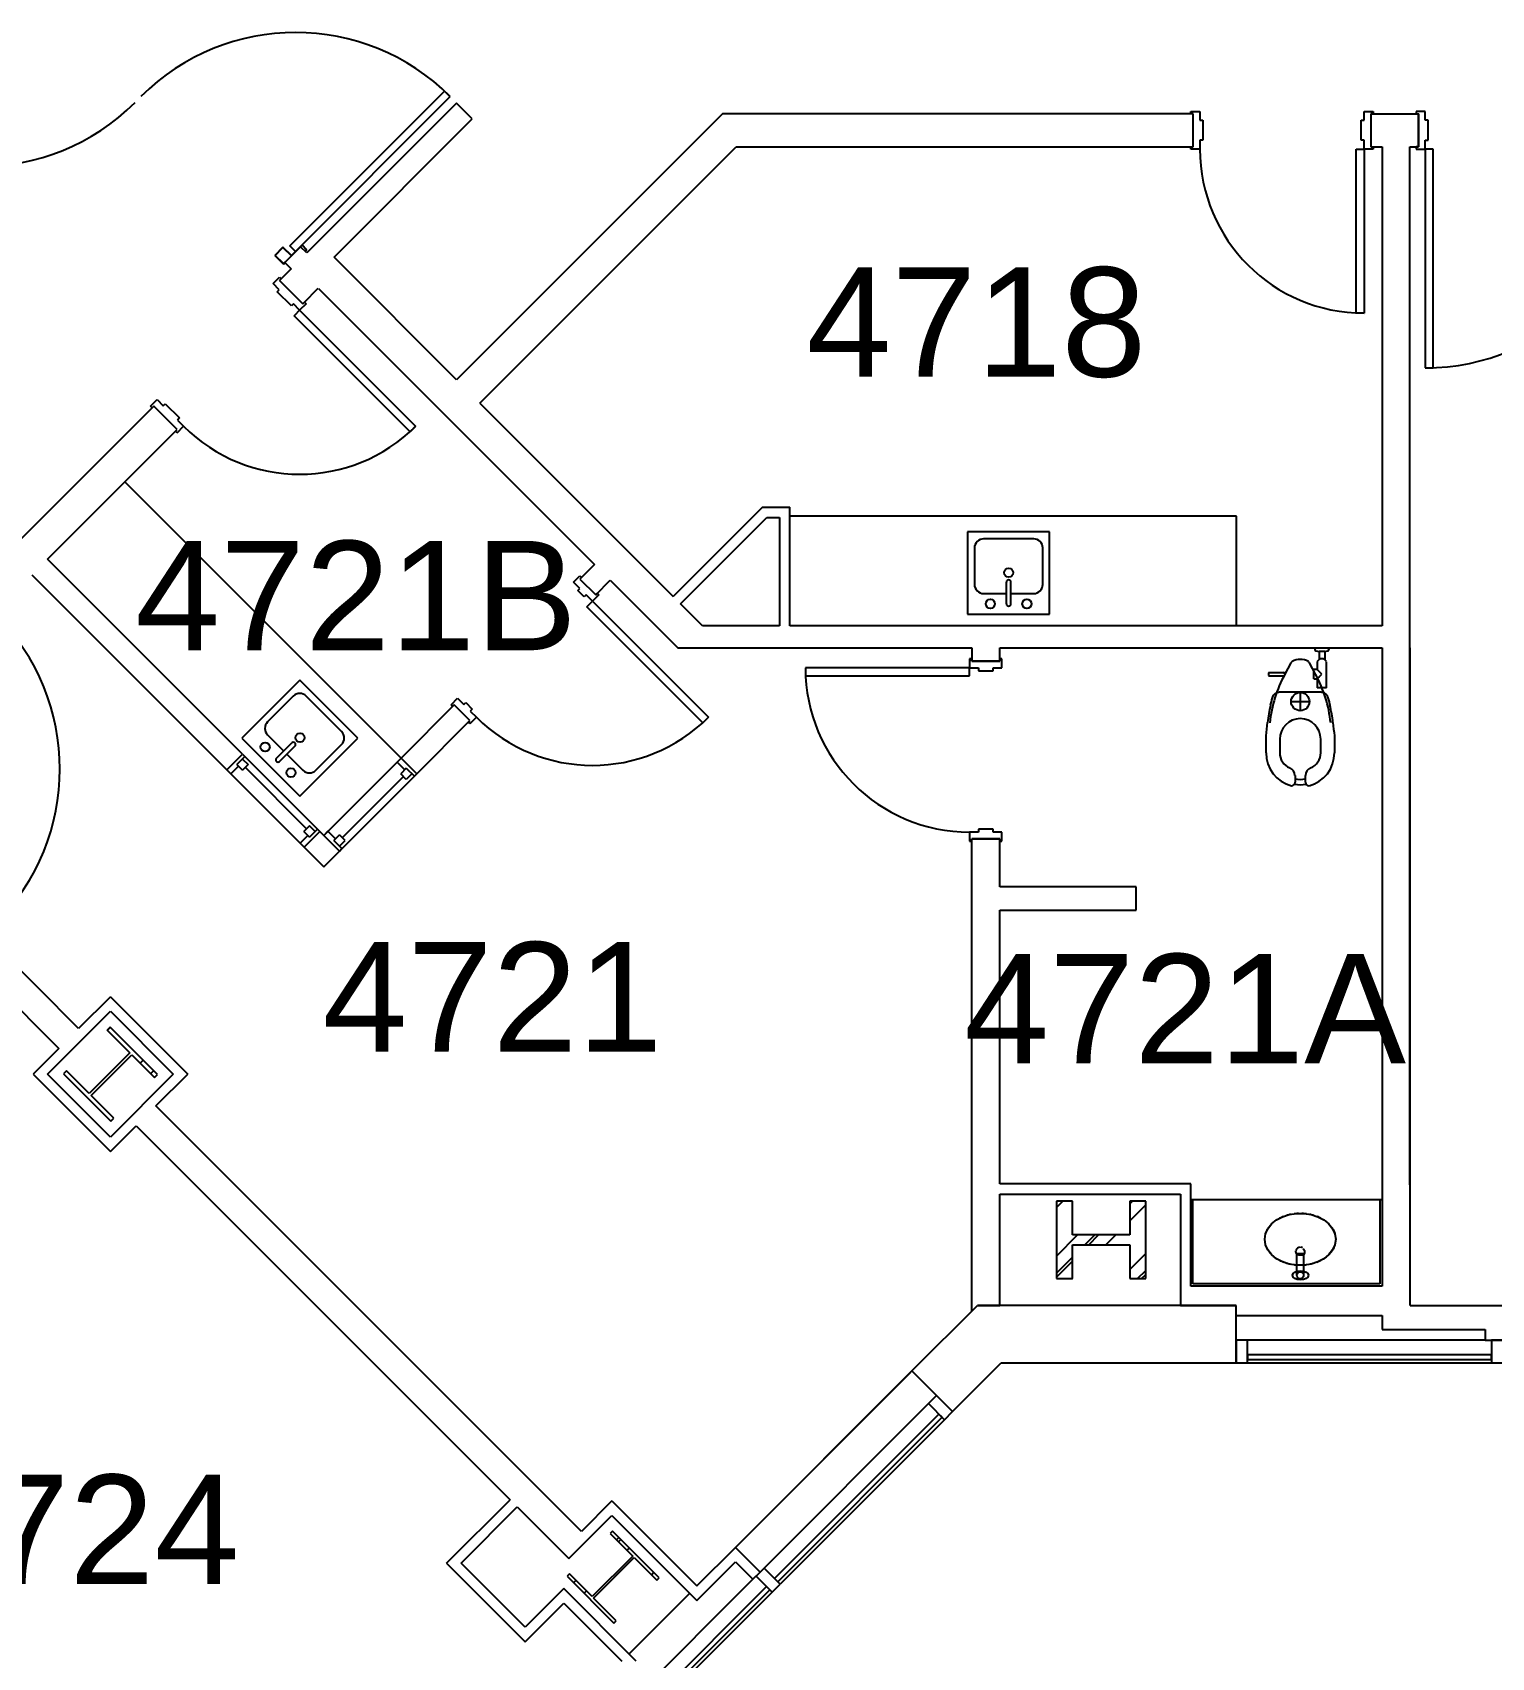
# Model space of a CAD drawing. Header units: inches. Extents: x -1050 to 5570, y -48 to 4302.
# Drawn here: x 896.1 to 1216.2, y 3028.5 to 3384.9 of the extents above; entities that cross this region are included whole.
import ezdxf

# ---------------------------------------------------------------- set-up
doc = ezdxf.new("R2010")
doc.units = ezdxf.units.IN
doc.header["$LTSCALE"] = 98
doc.header["$MEASUREMENT"] = 0
for name, color, linetype in [('A-ANNO-ROOM', 4, 'CONTINUOUS'), ('A-COLS', 5, 'CONTINUOUS'), ('A-DOOR', 2, 'CONTINUOUS'), ('A-FLOR-CASE', 3, 'CONTINUOUS'), ('A-FLOR-PFIX', 2, 'CONTINUOUS'), ('A-GLAZ', 2, 'CONTINUOUS'), ('A-WALL-FULL', 6, 'CONTINUOUS')]:
    doc.layers.add(name, color=color, linetype=linetype)
doc.styles.add('Arial', font='arial.ttf')

msp = doc.modelspace()

# ---------------------------------------------------------------- linework, layer by layer
at = {"layer": 'A-COLS'}
for p, q in [((913.14, 3166.75), (912.48, 3166.08)), ((912.48, 3166.08), (917.46, 3161.09)), ((912.53, 3166.03), (913.2, 3166.69)), ((923.54, 3156.35), (913.14, 3166.75)), ((917.46, 3161.09), (908.54, 3152.17)), ((908.96, 3151.75), (917.88, 3160.68)), ((917.88, 3160.68), (922.87, 3155.69)), ((919.73, 3158.82), (920.4, 3159.49)), ((903.55, 3157.16), (902.89, 3156.49)), ((902.89, 3156.49), (913.28, 3146.1)), ((908.54, 3152.17), (903.55, 3157.16)), ((922.03, 3156.52), (922.7, 3157.19)), ((922.87, 3155.69), (923.54, 3156.35)), ((913.95, 3146.77), (908.96, 3151.75)), ((913.28, 3146.1), (913.95, 3146.77)), ((1124.28, 3128.58), (1120.78, 3128.58)), ((1120.78, 3128.58), (1120.78, 3111.58)), ((1120.78, 3127.18), (1122.17, 3128.58)), ((1124.28, 3121.17), (1124.28, 3128.58)), ((1136.88, 3128.01), (1137.45, 3128.58)), ((1140.38, 3128.58), (1136.88, 3128.58)), ((1136.88, 3128.58), (1136.88, 3121.17)), ((1136.88, 3124.27), (1140.38, 3127.77)), ((1140.38, 3111.58), (1140.38, 3128.58)), ((1120.78, 3116.52), (1125.43, 3121.17)), ((1136.88, 3121.17), (1124.28, 3121.17)), ((1124.28, 3111.58), (1124.28, 3118.98)), ((1124.28, 3118.98), (1136.88, 3118.98)), ((1126.98, 3118.98), (1129.17, 3121.17)), ((1127.85, 3118.98), (1130.04, 3121.17)), ((1131.59, 3118.98), (1133.78, 3121.17)), ((1136.88, 3118.98), (1136.88, 3111.58)), ((1120.78, 3112.78), (1124.28, 3116.28)), ((1120.78, 3111.91), (1124.28, 3115.41)), ((1136.88, 3113.61), (1140.38, 3117.11)), ((1120.78, 3111.58), (1124.28, 3111.58)), ((1124.18, 3111.58), (1124.28, 3111.67)), ((1136.88, 3111.58), (1140.38, 3111.58)), ((1138.58, 3111.58), (1140.38, 3113.37)), ((1139.45, 3111.58), (1140.38, 3112.5)), ((1023.34, 3056.2), (1022.84, 3055.7)), ((1022.84, 3055.7), (1027.82, 3050.72)), ((1033.61, 3045.94), (1023.34, 3056.2)), ((1024.26, 3054.28), (1024.77, 3054.78)), ((1024.7, 3053.84), (1025.2, 3054.35)), ((1026.57, 3051.98), (1027.07, 3052.48)), ((1027.82, 3050.72), (1018.91, 3041.82)), ((1019.22, 3041.5), (1028.13, 3050.41)), ((1028.13, 3050.41), (1033.11, 3045.43)), ((1013.93, 3046.79), (1013.43, 3046.29)), ((1013.43, 3046.29), (1023.7, 3036.02)), ((1018.91, 3041.82), (1013.93, 3046.79)), ((1014.85, 3044.87), (1015.36, 3045.37)), ((1031.9, 3046.64), (1032.4, 3047.15)), ((1033.11, 3045.43), (1033.61, 3045.94)), ((1017.16, 3042.57), (1017.66, 3043.07)), ((1024.2, 3036.53), (1019.22, 3041.5)), ((1023.7, 3036.02), (1024.2, 3036.53))]:
    msp.add_line(p, q, dxfattribs=at)
at = {"layer": 'A-DOOR'}
for p, q in [((952.61, 3338.12), (986.52, 3372.04)), ((987.74, 3370.78), (986.5, 3372.02)), ((953.84, 3336.88), (987.78, 3370.83)), ((1150.27, 3367.58), (1152.27, 3367.58)), ((1150.27, 3367.08), (1150.27, 3367.58)), ((1150.77, 3367.08), (1150.27, 3367.08)), ((1150.77, 3359.83), (1150.77, 3367.08)), ((1152.27, 3367.58), (1152.27, 3365.64)), ((1152.27, 3365.64), (1152.89, 3365.64)), ((1152.89, 3365.64), (1152.89, 3361.26)), ((1187.65, 3365.64), (1188.27, 3365.64)), ((1187.65, 3361.26), (1187.65, 3365.64)), ((1188.27, 3367.58), (1190.27, 3367.58)), ((1188.27, 3365.64), (1188.27, 3367.58)), ((1189.77, 3367.08), (1189.77, 3359.83)), ((1190.27, 3367.08), (1189.77, 3367.08)), ((1190.27, 3367.58), (1190.27, 3367.08)), ((1199.7, 3367.58), (1199.7, 3367.08)), ((1201.7, 3367.58), (1199.7, 3367.58)), ((1199.7, 3367.08), (1200.2, 3367.08)), ((1200.2, 3367.08), (1200.2, 3359.83)), ((1201.7, 3365.64), (1201.7, 3367.58)), ((1202.32, 3365.64), (1201.7, 3365.64)), ((1202.32, 3361.26), (1202.32, 3365.64)), ((1152.27, 3361.26), (1152.27, 3359.33)), ((1152.89, 3361.26), (1152.27, 3361.26)), ((1188.27, 3361.26), (1187.65, 3361.26)), ((1188.27, 3359.33), (1188.27, 3361.26)), ((1201.7, 3359.33), (1201.7, 3361.26)), ((1201.7, 3361.26), (1202.32, 3361.26)), ((1150.27, 3359.83), (1150.77, 3359.83)), ((1150.27, 3359.33), (1150.27, 3359.83)), ((1152.27, 3359.33), (1150.27, 3359.33)), ((1186.52, 3359.33), (1188.27, 3359.33)), ((1186.52, 3323.33), (1186.52, 3359.33)), ((1188.27, 3359.33), (1188.27, 3323.33)), ((1190.27, 3359.33), (1188.27, 3359.33)), ((1189.77, 3359.83), (1190.27, 3359.83)), ((1190.27, 3359.83), (1190.27, 3359.33)), ((1200.2, 3359.83), (1199.7, 3359.83)), ((1199.7, 3359.83), (1199.7, 3359.33)), ((1199.7, 3359.33), (1201.7, 3359.33)), ((1203.45, 3359.33), (1201.7, 3359.33)), ((1201.7, 3359.33), (1201.7, 3311.33)), ((1203.45, 3311.33), (1203.45, 3359.33)), ((951.06, 3337.81), (949.25, 3336)), ((949.25, 3336), (951.15, 3334.1)), ((949.34, 3336), (951.06, 3337.72)), ((951.15, 3334.19), (949.34, 3336)), ((952.92, 3335.96), (951.06, 3337.81)), ((951.06, 3337.72), (952.92, 3335.87)), ((953.84, 3336.88), (952.61, 3338.12)), ((955.26, 3338.3), (952.92, 3335.96)), ((952.92, 3335.87), (955.26, 3338.21)), ((956.32, 3337.24), (955.26, 3338.3)), ((955.26, 3338.21), (956.23, 3337.24)), ((956.23, 3337.24), (955.92, 3336.93)), ((955.92, 3336.93), (955.96, 3336.88)), ((955.96, 3336.88), (956.32, 3337.24)), ((951.46, 3334.5), (951.15, 3334.19)), ((951.15, 3334.1), (951.5, 3334.45)), ((951.5, 3334.45), (951.46, 3334.5)), ((948.89, 3329.81), (950.31, 3331.23)), ((950.26, 3328.44), (948.89, 3329.81)), ((950.31, 3331.23), (950.66, 3330.87)), ((950.31, 3330.52), (950.87, 3331.08)), ((950.31, 3330.52), (955.43, 3325.39)), ((949.83, 3328.01), (950.26, 3328.44)), ((952.92, 3324.91), (949.83, 3328.01)), ((953.36, 3325.35), (952.92, 3324.91)), ((954.73, 3323.98), (953.36, 3325.35)), ((956.14, 3325.39), (954.73, 3323.98)), ((955.43, 3325.39), (955.99, 3325.95)), ((955.79, 3325.75), (956.14, 3325.39)), ((953.49, 3322.74), (954.93, 3324.18)), ((978.95, 3297.29), (953.49, 3322.74)), ((954.73, 3323.98), (980.18, 3298.52)), ((1188.27, 3323.33), (1186.52, 3323.33)), ((1201.7, 3311.33), (1203.45, 3311.33)), ((922.02, 3302.94), (923.44, 3304.36)), ((923.44, 3304.36), (924.81, 3302.99)), ((922.38, 3302.59), (922.02, 3302.94)), ((922.73, 3302.94), (922.38, 3302.59)), ((927.86, 3297.82), (922.73, 3302.94)), ((924.81, 3302.99), (925.25, 3303.43)), ((925.25, 3303.43), (928.34, 3300.34)), ((927.5, 3297.46), (927.86, 3297.82)), ((927.86, 3297.11), (927.5, 3297.46)), ((927.86, 3297.11), (929.27, 3298.52)), ((928.34, 3300.34), (927.9, 3299.89)), ((927.9, 3299.89), (929.27, 3298.52)), ((980.18, 3298.52), (978.95, 3297.29)), ((1014.81, 3264.3), (1016.23, 3265.72)), ((1016.23, 3265.72), (1016.58, 3265.36)), ((1016.58, 3265.36), (1016.23, 3265.01)), ((1016.23, 3265.01), (1019.68, 3261.56)), ((1016.18, 3262.93), (1014.81, 3264.3)), ((1015.75, 3262.49), (1016.18, 3262.93)), ((1017.16, 3261.08), (1015.75, 3262.49)), ((1017.6, 3261.52), (1017.16, 3261.08)), ((1018.97, 3260.15), (1017.6, 3261.52)), ((1020.38, 3261.56), (1018.97, 3260.15)), ((1019.68, 3261.56), (1020.03, 3261.91)), ((1020.03, 3261.91), (1020.38, 3261.56)), ((1017.73, 3258.91), (1018.97, 3260.15)), ((1043.19, 3233.45), (1017.73, 3258.91)), ((1018.97, 3260.15), (1044.42, 3234.69)), ((1102.2, 3247.52), (1101.7, 3247.52)), ((1101.7, 3247.52), (1101.7, 3245.52)), ((1102.2, 3247.02), (1102.2, 3247.52)), ((1108.33, 3247.02), (1102.2, 3247.02)), ((1108.83, 3247.52), (1108.33, 3247.52)), ((1108.33, 3247.52), (1108.33, 3247.02)), ((1108.83, 3245.52), (1108.83, 3247.52)), ((1065.7, 3245.52), (1065.7, 3243.77)), ((1101.7, 3245.52), (1065.7, 3245.52)), ((1065.7, 3243.77), (1101.7, 3243.77)), ((1101.7, 3243.77), (1101.7, 3245.52)), ((1101.7, 3245.52), (1103.64, 3245.52)), ((1103.64, 3245.52), (1103.64, 3244.9)), ((1103.64, 3244.9), (1106.89, 3244.9)), ((1106.89, 3244.9), (1106.89, 3245.52)), ((1106.89, 3245.52), (1108.83, 3245.52)), ((987.94, 3237.43), (989.36, 3238.85)), ((988.3, 3237.08), (987.94, 3237.43)), ((988.65, 3237.43), (988.3, 3237.08)), ((992.1, 3233.98), (988.65, 3237.43)), ((989.36, 3238.85), (990.73, 3237.48)), ((990.73, 3237.48), (991.17, 3237.92)), ((991.17, 3237.92), (992.58, 3236.5)), ((992.58, 3236.5), (992.14, 3236.06)), ((991.74, 3233.63), (992.1, 3233.98)), ((992.1, 3233.28), (991.74, 3233.63)), ((993.51, 3234.69), (992.1, 3233.28)), ((992.14, 3236.06), (993.51, 3234.69)), ((1044.42, 3234.69), (1043.19, 3233.45)), ((1103.64, 3209.52), (1101.7, 3209.52)), ((1101.7, 3209.52), (1101.7, 3207.52)), ((1102.2, 3207.52), (1102.2, 3208.02)), ((1102.2, 3208.02), (1108.33, 3208.02)), ((1106.89, 3210.14), (1103.64, 3210.14)), ((1103.64, 3210.14), (1103.64, 3209.52)), ((1106.89, 3209.52), (1106.89, 3210.14)), ((1108.83, 3209.52), (1106.89, 3209.52)), ((1108.33, 3208.02), (1108.33, 3207.52)), ((1108.83, 3207.52), (1108.83, 3209.52)), ((1101.7, 3207.52), (1102.2, 3207.52)), ((1108.33, 3207.52), (1108.83, 3207.52))]:
    msp.add_line(p, q, dxfattribs=at)
for centre, radius, start, end in [((953.84, 3336.88), 48, 45, 135), ((884.68, 3403.49), 48, 225, 315), ((1188.27, 3359.33), 36, 180, 270), ((1188.27, 3359.33), 36, 180, 270), ((1201.7, 3359.33), 48, 270, 0), ((954.73, 3323.98), 36, 225, 315), ((954.73, 3323.98), 36, 225, 315), ((854.08, 3223.33), 48, 315, 45), ((854.08, 3223.33), 48, 315, 45), ((1101.7, 3245.52), 36, 180, 270), ((1101.7, 3245.52), 36, 180, 270), ((1018.97, 3260.15), 36, 225, 315), ((1018.97, 3260.15), 36, 225, 315)]:
    msp.add_arc(centre, radius, start, end, dxfattribs=at)
at = {"layer": 'A-FLOR-CASE'}
for p, q in [((916.39, 3286.35), (976.98, 3225.76)), ((1160.27, 3278.77), (1062.29, 3278.77)), ((1160.27, 3254.77), (1160.27, 3278.77))]:
    msp.add_line(p, q, dxfattribs=at)
at = {"layer": 'A-FLOR-PFIX'}
for p, q in [((1119.29, 3275.33), (1101.29, 3275.33)), ((1101.29, 3275.33), (1101.29, 3257.33)), ((1115.79, 3273.83), (1104.79, 3273.83)), ((1119.29, 3257.33), (1119.29, 3275.33)), ((1102.79, 3271.83), (1102.79, 3263.83)), ((1117.79, 3263.83), (1117.79, 3271.83)), ((1104.79, 3261.83), (1109.79, 3261.83)), ((1109.79, 3259.58), (1109.79, 3264.33)), ((1110.79, 3259.58), (1110.79, 3264.33)), ((1110.79, 3261.83), (1115.79, 3261.83)), ((1101.29, 3257.33), (1119.29, 3257.33)), ((1177.46, 3249.89), (1177.46, 3249.53)), ((1178.39, 3249.14), (1178.39, 3247.32)), ((1179.64, 3249.14), (1178.39, 3249.14)), ((1179.64, 3249.14), (1179.64, 3247.32)), ((1180.57, 3249.89), (1180.57, 3249.53)), ((1167.31, 3244.42), (1167.31, 3243.87)), ((1167.41, 3244.5), (1170.55, 3244.5)), ((1167.41, 3243.79), (1170.55, 3243.79)), ((1172.23, 3246.61), (1170.9, 3244.14)), ((1171.17, 3244.75), (1171.17, 3244.64)), ((1177.63, 3244.14), (1176.3, 3246.61)), ((1177.31, 3245.19), (1177.07, 3245.19)), ((1178.02, 3245.14), (1177.27, 3245.14)), ((1177.27, 3245.01), (1177.27, 3245.14)), ((1177.27, 3244.85), (1177.27, 3245.01)), ((1177.27, 3244.4), (1177.27, 3244.85)), ((1177.27, 3243.88), (1177.27, 3244.4)), ((1177.27, 3243.64), (1177.27, 3243.88)), ((1177.27, 3243.43), (1177.27, 3243.64)), ((1177.27, 3243.14), (1177.27, 3243.43)), ((1178.02, 3246.9), (1178.02, 3245.14)), ((1180.02, 3241.14), (1180.02, 3246.89)), ((954.75, 3242.86), (942.02, 3230.13)), ((967.48, 3230.13), (954.75, 3242.86)), ((1169.7, 3240.24), (1178.83, 3240.24)), ((1174.27, 3240.14), (1174.27, 3236.14)), ((1177.27, 3243.14), (1178.02, 3243.14)), ((1178.02, 3243.14), (1178.02, 3241.14)), ((1178.15, 3241.14), (1178.02, 3241.14)), ((1178.52, 3241.14), (1178.15, 3241.14)), ((1178.76, 3241.14), (1178.52, 3241.14)), ((1179.02, 3241.14), (1178.76, 3241.14)), ((1179.27, 3241.14), (1179.02, 3241.14)), ((1179.72, 3241.14), (1179.27, 3241.14)), ((1180.02, 3241.14), (1179.72, 3241.14)), ((953.34, 3239.33), (947.68, 3233.67)), ((963.94, 3231.55), (956.16, 3239.33)), ((1172.27, 3238.14), (1176.27, 3238.14)), ((942.02, 3230.13), (954.75, 3217.41)), ((947.68, 3230.84), (951.21, 3227.31)), ((954.75, 3217.41), (967.48, 3230.13)), ((1166.77, 3226.89), (1166.77, 3230.62)), ((1169.77, 3229.89), (1169.77, 3226.89)), ((1178.77, 3226.89), (1178.77, 3229.89)), ((1181.77, 3230.62), (1181.77, 3226.89)), ((949.62, 3225.72), (952.98, 3229.07)), ((950.33, 3225.01), (953.69, 3228.37)), ((951.92, 3226.6), (955.46, 3223.06)), ((958.29, 3223.06), (963.94, 3228.72)), ((1173.13, 3221.93), (1173.13, 3220.43)), ((1175.4, 3220.43), (1175.4, 3221.93)), ((1150.27, 3128.95), (1192.27, 3128.95)), ((1150.68, 3110.45), (1150.68, 3128.95)), ((1171.86, 3125.64), (1173.45, 3125.89)), ((1173.45, 3125.89), (1175.08, 3125.89)), ((1175.08, 3125.89), (1176.67, 3125.64)), ((1191.77, 3128.95), (1191.77, 3110.45)), ((1166.65, 3121.39), (1167.16, 3122.53)), ((1167.16, 3122.53), (1167.97, 3123.56)), ((1167.97, 3123.56), (1169.06, 3124.45)), ((1169.06, 3124.45), (1170.37, 3125.16)), ((1170.37, 3125.16), (1171.86, 3125.64)), ((1176.67, 3125.64), (1178.16, 3125.16)), ((1178.16, 3125.16), (1179.47, 3124.45)), ((1179.47, 3124.45), (1180.56, 3123.56)), ((1180.56, 3123.56), (1181.37, 3122.53)), ((1181.37, 3122.53), (1181.88, 3121.39)), ((1166.48, 3120.2), (1166.65, 3121.39)), ((1166.65, 3119.01), (1166.48, 3120.2)), ((1166.63, 3121.32), (1166.71, 3121.57)), ((1167.16, 3117.88), (1166.65, 3119.01)), ((1181.88, 3119.01), (1181.37, 3117.88)), ((1181.82, 3121.57), (1181.9, 3121.32)), ((1181.88, 3121.39), (1182.05, 3120.2)), ((1182.05, 3120.2), (1181.88, 3119.01)), ((1167.97, 3116.84), (1167.16, 3117.88)), ((1169.06, 3115.95), (1167.97, 3116.84)), ((1170.37, 3115.25), (1169.06, 3115.95)), ((1171.86, 3114.76), (1170.37, 3115.25)), ((1173.27, 3117.51), (1173.29, 3117.66)), ((1173.43, 3117.11), (1173.27, 3117.51)), ((1173.95, 3116.75), (1173.43, 3117.11)), ((1173.52, 3117.06), (1175.02, 3117.06)), ((1173.52, 3112.31), (1173.52, 3117.06)), ((1174.87, 3116.74), (1173.95, 3116.75)), ((1175.05, 3116.88), (1174.87, 3116.74)), ((1174.94, 3118.19), (1175.23, 3117.71)), ((1175.02, 3117.06), (1175.02, 3112.31)), ((1175.23, 3117.23), (1175.05, 3116.88)), ((1175.23, 3117.71), (1175.23, 3117.23)), ((1178.16, 3115.25), (1176.67, 3114.76)), ((1179.47, 3115.95), (1178.16, 3115.25)), ((1180.56, 3116.84), (1179.47, 3115.95)), ((1181.37, 3117.88), (1180.56, 3116.84)), ((1173.45, 3114.52), (1171.86, 3114.76)), ((1175.08, 3114.52), (1173.45, 3114.52)), ((1176.67, 3114.76), (1175.08, 3114.52)), ((1191.77, 3110.45), (1150.68, 3110.45))]:
    msp.add_line(p, q, dxfattribs=at)
for centre, radius in [((1110.29, 3266.42), 1), ((1106.29, 3259.58), 1), ((1114.29, 3259.58), 1), ((1174.27, 3238.14), 2), ((947.15, 3228.19), 1), ((954.82, 3230.2), 1), ((952.81, 3222.53), 1), ((1174.27, 3112.31), 0.75)]:
    msp.add_circle(centre, radius, dxfattribs=at)
for centre, radius, start, end in [((1104.79, 3271.83), 2, 90, 180), ((1115.79, 3271.83), 2, 0, 90), ((1110.29, 3264.33), 0.5, 0, 180), ((1104.79, 3263.83), 2, 180, 270), ((1115.79, 3263.83), 2, 270, 0), ((1110.29, 3259.58), 0.5, 180, 0), ((1173.11, 3246.14), 1, 129.5594, 151.7358), ((1174.27, 3243.71), 3.67, 60.8866, 119.3), ((1175.42, 3246.14), 1, 28.2642, 50.968), ((1177.81, 3249.58), 0.358, 188.7178, 253.2822), ((1178.39, 3251.5), 2.36, 253.2822, 270), ((1179.01, 3246.4), 1.12, 26.3464, 153.5621), ((1179.64, 3251.5), 2.36, 270, 286.7178), ((1180.22, 3249.58), 0.358, 286.7178, 351.2822), ((1167.42, 3244.38), 0.116, 96.3864, 161.6136), ((1167.42, 3243.9), 0.116, 198.3864, 263.6136), ((1196.69, 3230.27), 29.29, 151.7358, 173.7352), ((1170.55, 3244.32), 0.173, 32.9352, 88.9352), ((1170.55, 3243.96), 0.173, 271.0648, 327.0648), ((1170.79, 3244.53), 0.149, 228.6602, 311.3398), ((1170.79, 3243.75), 0.149, 92.3253, 131.3398), ((1171.27, 3243.98), 0.58, 106.8881, 131.3398), ((1171.58, 3244.49), 0.488, 125.7408, 148.3112), ((1177.08, 3244.95), 0.33, 35.0019, 47.2424), ((1151.84, 3230.27), 29.29, 6.2648, 28.2642), ((954.75, 3237.91), 2, 45, 135), ((1196.69, 3230.27), 29.79, 166.1737, 173.7352), ((1151.84, 3230.27), 29.79, 6.2648, 13.8263), ((949.09, 3232.26), 2, 135, 225), ((908.34, 3260.46), 260.14, 353.4139, 354.0565), ((1174.27, 3229.89), 4.5, 0, 180), ((1440.19, 3260.46), 260.14, 185.9435, 186.5861), ((953.34, 3228.72), 0.5, 315, 135), ((962.53, 3230.13), 2, 315, 45), ((949.98, 3225.36), 0.5, 135, 315), ((1174.27, 3226.89), 7.5, 180, 255.1121), ((1173.31, 3226.89), 3.55, 180, 248.2237), ((1174.27, 3226.89), 7.5, 284.8879, 0), ((1175.22, 3226.89), 3.55, 291.7763, 0), ((956.87, 3224.48), 2, 225, 315), ((1171.33, 3221.93), 1.79, 0, 68.2237), ((1177.2, 3221.93), 1.79, 111.7763, 180), ((1172.34, 3220.43), 0.787, 270, 0), ((1174.27, 3226.89), 7, 259.5998, 280.4002), ((1174.27, 3227.52), 6.45, 259.8161, 280.1839), ((1176.19, 3220.43), 0.787, 180, 270), ((1174.27, 3117.45), 1, 91.4853, 162), ((1174.27, 3117.45), 1, 62.4389, 80.9999)]:
    msp.add_arc(centre, radius, start, end, dxfattribs=at)
msp.add_ellipse((1176.25, 3245), major_axis=(1.12, 0), ratio=0.5, start_param=0.260484, end_param=0.3552, dxfattribs=at)
msp.add_ellipse((1174.31, 3112.3), major_axis=(1.75, 0), ratio=0.571429, dxfattribs=at)
for points in [[(1178.04, 3245.11), (1178.03, 3245.12), (1178.02, 3245.14), (1178.02, 3245.14), (1178.02, 3245.14)], [(1178.64, 3243.76), (1178.7, 3243.82), (1178.76, 3243.89), (1178.82, 3243.95)], [(1178.85, 3244.31), (1178.79, 3244.36), (1178.74, 3244.42), (1178.68, 3244.47)], [(1178.82, 3243.95), (1178.89, 3244.01), (1178.95, 3244.08), (1179.02, 3244.14)], [(1179.02, 3244.14), (1178.96, 3244.2), (1178.9, 3244.25), (1178.85, 3244.31)], [(1167.77, 3237.39), (1167.84, 3237.7), (1168, 3238.3), (1168.18, 3238.9), (1168.27, 3239.19)], [(1180.26, 3239.19), (1180.35, 3238.9), (1180.53, 3238.3), (1180.69, 3237.7), (1180.76, 3237.39)], [(1168.39, 3123.95), (1168.65, 3124.17), (1168.94, 3124.37), (1169.24, 3124.56)], [(1169.24, 3115.84), (1168.94, 3116.03), (1168.65, 3116.24), (1168.39, 3116.46)]]:
    msp.add_open_spline(points, degree=3, dxfattribs=at)
for points, knots in [([(1178.02, 3243.14), (1178.02, 3243.14), (1178.02, 3243.15), (1178.04, 3243.16), (1178.05, 3243.18), (1178.07, 3243.2), (1178.09, 3243.22), (1178.12, 3243.25), (1178.15, 3243.28), (1178.18, 3243.31), (1178.22, 3243.34), (1178.25, 3243.38), (1178.28, 3243.4), (1178.29, 3243.42)], [0, 0, 0, 0, 0.0714286, 0.1071429, 0.1428571, 0.1785714, 0.2142857, 0.25, 0.2857143, 0.3214286, 0.3571429, 0.3928571, 0.4285713, 0.4285713, 0.4285713, 0.4285713]), ([(1178.23, 3244.92), (1178.22, 3244.93), (1178.2, 3244.95), (1178.17, 3244.98), (1178.15, 3245.01), (1178.12, 3245.04), (1178.1, 3245.06), (1178.07, 3245.09), (1178.05, 3245.1), (1178.04, 3245.11)], [0.625, 0.625, 0.625, 0.625, 0.65625, 0.6875, 0.71875, 0.75, 0.78125, 0.8125, 0.8749999, 0.8749999, 0.8749999, 0.8749999]), ([(1178.37, 3244.79), (1178.36, 3244.8), (1178.33, 3244.82), (1178.3, 3244.86), (1178.27, 3244.89), (1178.24, 3244.91), (1178.23, 3244.92)], [0.5000002, 0.5000002, 0.5000002, 0.5000002, 0.53125, 0.5625, 0.59375, 0.625, 0.625, 0.625, 0.625]), ([(1178.29, 3243.42), (1178.3, 3243.43), (1178.33, 3243.46), (1178.38, 3243.51), (1178.43, 3243.55), (1178.46, 3243.58)], [0.4285714, 0.4285714, 0.4285714, 0.4285714, 0.4642857, 0.5, 0.5714284, 0.5714284, 0.5714284, 0.5714284]), ([(1178.52, 3244.64), (1178.49, 3244.66), (1178.46, 3244.7), (1178.41, 3244.75), (1178.38, 3244.77), (1178.37, 3244.79)], [0.375, 0.375, 0.375, 0.375, 0.4375, 0.46875, 0.5, 0.5, 0.5, 0.5]), ([(1178.46, 3243.58), (1178.47, 3243.6), (1178.5, 3243.62), (1178.56, 3243.68), (1178.6, 3243.73), (1178.64, 3243.76)], [0.5714286, 0.5714286, 0.5714286, 0.5714286, 0.6071429, 0.6428571, 0.7142855, 0.7142855, 0.7142855, 0.7142855]), ([(1178.68, 3244.47), (1178.65, 3244.5), (1178.6, 3244.56), (1178.55, 3244.61), (1178.52, 3244.64)], [0.25, 0.25, 0.25, 0.25, 0.3125, 0.375, 0.375, 0.375, 0.375]), ([(1168.27, 3239.19), (1168.31, 3239.31), (1168.39, 3239.49), (1168.54, 3239.69), (1168.66, 3239.83), (1168.81, 3239.95), (1169.02, 3240.09), (1169.32, 3240.21), (1169.58, 3240.24), (1169.7, 3240.24)], [0, 0, 0, 0, 0.2, 0.3, 0.4, 0.5, 0.6, 0.8, 1, 1, 1, 1]), ([(1178.83, 3240.24), (1178.95, 3240.24), (1179.15, 3240.22), (1179.39, 3240.14), (1179.55, 3240.06), (1179.68, 3239.98), (1179.78, 3239.91), (1179.85, 3239.85), (1179.91, 3239.78), (1179.99, 3239.69), (1180.08, 3239.58), (1180.17, 3239.42), (1180.23, 3239.28), (1180.26, 3239.19)], [0, 0, 0, 0, 0.2, 0.3, 0.4, 0.475, 0.55, 0.5875, 0.625, 0.7, 0.775, 0.85, 1, 1, 1, 1]), ([(1171.25, 3125.47), (1171.32, 3125.49), (1171.64, 3125.59), (1171.96, 3125.67), (1172.21, 3125.72)], [4.3201203, 4.3201203, 4.3201203, 4.3201203, 4.3498975, 4.4498221, 4.4498221, 4.4498221, 4.4498221]), ([(1172.92, 3125.84), (1173.05, 3125.85), (1173.37, 3125.89), (1173.7, 3125.91), (1173.89, 3125.91)], [4.541704, 4.541704, 4.541704, 4.541704, 4.5915585, 4.6652167, 4.6652167, 4.6652167, 4.6652167]), ([(1174.64, 3125.91), (1174.83, 3125.91), (1175.16, 3125.89), (1175.48, 3125.85), (1175.61, 3125.84)], [4.7595613, 4.7595613, 4.7595613, 4.7595613, 4.8332195, 4.883074, 4.883074, 4.883074, 4.883074]), ([(1176.32, 3125.72), (1176.57, 3125.67), (1176.89, 3125.59), (1177.21, 3125.49), (1177.28, 3125.47)], [4.9749558, 4.9749558, 4.9749558, 4.9749558, 5.0748804, 5.1046577, 5.1046577, 5.1046577, 5.1046577]), ([(1166.67, 3121.44), (1166.68, 3121.47), (1166.8, 3121.87), (1166.99, 3122.25), (1167.2, 3122.59)], [3.3659921, 3.3659921, 3.3659921, 3.3659921, 3.3832536, 3.5832545, 3.5832545, 3.5832545, 3.5832545]), ([(1167.22, 3122.63), (1167.26, 3122.69), (1167.5, 3123.05), (1167.8, 3123.39), (1168.08, 3123.66)], [3.5903916, 3.5903916, 3.5903916, 3.5903916, 3.6249146, 3.8026973, 3.8026973, 3.8026973, 3.8026973]), ([(1169.7, 3124.83), (1169.73, 3124.85), (1170.03, 3125), (1170.35, 3125.15), (1170.64, 3125.26)], [4.0945479, 4.0945479, 4.0945479, 4.0945479, 4.1082365, 4.2352464, 4.2352464, 4.2352464, 4.2352464]), ([(1177.89, 3125.26), (1178.18, 3125.15), (1178.5, 3125), (1178.8, 3124.85), (1178.83, 3124.83)], [5.1895316, 5.1895316, 5.1895316, 5.1895316, 5.3165414, 5.3302301, 5.3302301, 5.3302301, 5.3302301]), ([(1179.29, 3124.56), (1179.59, 3124.37), (1179.88, 3124.17), (1180.14, 3123.94), (1180.14, 3123.94)], [5.4048623, 5.4048623, 5.4048623, 5.4048623, 5.5582024, 5.5583845, 5.5583845, 5.5583845, 5.5583845]), ([(1180.45, 3123.66), (1180.73, 3123.39), (1181.01, 3123.05), (1181.27, 3122.69), (1181.31, 3122.63)], [5.6220806, 5.6220806, 5.6220806, 5.6220806, 5.7998634, 5.8343864, 5.8343864, 5.8343864, 5.8343864]), ([(1181.33, 3122.59), (1181.54, 3122.25), (1181.75, 3121.87), (1181.85, 3121.47), (1181.85, 3121.44)], [5.8415235, 5.8415235, 5.8415235, 5.8415235, 6.0415243, 6.0587858, 6.0587858, 6.0587858, 6.0587858]), ([(1167.2, 3117.81), (1166.99, 3118.15), (1166.78, 3118.54), (1166.68, 3118.93), (1166.68, 3118.96)], [2.6999308, 2.6999308, 2.6999308, 2.6999308, 2.8999317, 2.9171932, 2.9171932, 2.9171932, 2.9171932]), ([(1181.86, 3118.96), (1181.85, 3118.93), (1181.73, 3118.54), (1181.54, 3118.15), (1181.33, 3117.81)], [0.2243995, 0.2243995, 0.2243995, 0.2243995, 0.241661, 0.4416618, 0.4416618, 0.4416618, 0.4416618]), ([(1168.08, 3116.74), (1167.8, 3117.01), (1167.52, 3117.36), (1167.26, 3117.71), (1167.22, 3117.77)], [2.480488, 2.480488, 2.480488, 2.480488, 2.6582707, 2.6927937, 2.6927937, 2.6927937, 2.6927937]), ([(1170.64, 3115.14), (1170.35, 3115.26), (1170.03, 3115.4), (1169.73, 3115.56), (1169.7, 3115.57)], [2.0479389, 2.0479389, 2.0479389, 2.0479389, 2.1749488, 2.1886374, 2.1886374, 2.1886374, 2.1886374]), ([(1178.83, 3115.57), (1178.8, 3115.56), (1178.5, 3115.4), (1178.18, 3115.26), (1177.89, 3115.14)], [0.9529552, 0.9529552, 0.9529552, 0.9529552, 0.9666439, 1.0936537, 1.0936537, 1.0936537, 1.0936537]), ([(1180.14, 3116.46), (1180.14, 3116.46), (1179.88, 3116.24), (1179.59, 3116.03), (1179.29, 3115.84)], [0.7248008, 0.7248008, 0.7248008, 0.7248008, 0.7249829, 0.878323, 0.878323, 0.878323, 0.878323]), ([(1181.31, 3117.77), (1181.27, 3117.72), (1181.03, 3117.36), (1180.73, 3117.01), (1180.45, 3116.74)], [0.448799, 0.448799, 0.448799, 0.448799, 0.4833219, 0.6611047, 0.6611047, 0.6611047, 0.6611047]), ([(1172.21, 3114.69), (1171.96, 3114.74), (1171.64, 3114.82), (1171.32, 3114.91), (1171.25, 3114.93)], [1.8333632, 1.8333632, 1.8333632, 1.8333632, 1.9332878, 1.963065, 1.963065, 1.963065, 1.963065]), ([(1173.89, 3114.49), (1173.7, 3114.5), (1173.37, 3114.52), (1173.05, 3114.55), (1172.92, 3114.57)], [1.6179686, 1.6179686, 1.6179686, 1.6179686, 1.6916268, 1.7414813, 1.7414813, 1.7414813, 1.7414813]), ([(1175.61, 3114.57), (1175.48, 3114.55), (1175.16, 3114.52), (1174.83, 3114.5), (1174.64, 3114.49)], [1.4001113, 1.4001113, 1.4001113, 1.4001113, 1.4499658, 1.523624, 1.523624, 1.523624, 1.523624]), ([(1177.28, 3114.93), (1177.21, 3114.91), (1176.89, 3114.82), (1176.57, 3114.74), (1176.32, 3114.69)], [1.1785276, 1.1785276, 1.1785276, 1.1785276, 1.2083049, 1.3082295, 1.3082295, 1.3082295, 1.3082295])]:
    msp.add_open_spline(points, degree=3, knots=knots, dxfattribs=at)
at = {"layer": 'A-GLAZ'}
for p, q in [((940.97, 3224.31), (942.73, 3226.07)), ((942.2, 3226.6), (942.73, 3226.07)), ((942.2, 3225.54), (943.44, 3224.31)), ((976.1, 3224.88), (976.98, 3225.76)), ((939.64, 3222.27), (938.76, 3223.16)), ((939.64, 3222.27), (941.32, 3223.95)), ((940.97, 3224.31), (942.2, 3223.07)), ((943.44, 3224.31), (942.2, 3223.07)), ((942.82, 3223.69), (956.26, 3210.25)), ((976.1, 3224.88), (977.78, 3223.2)), ((978.13, 3223.55), (976.9, 3222.32)), ((978.13, 3221.08), (976.9, 3222.32)), ((978.13, 3223.55), (979.9, 3221.79)), ((979.37, 3222.32), (978.13, 3221.08)), ((980.43, 3222.32), (979.9, 3221.79)), ((977.51, 3221.7), (964.08, 3208.26)), ((956.52, 3208.75), (954.84, 3207.07)), ((956.88, 3210.87), (955.64, 3209.63)), ((956.88, 3208.4), (955.64, 3209.63)), ((958.11, 3209.63), (956.88, 3210.87)), ((956.88, 3208.4), (958.64, 3210.16)), ((959.17, 3209.63), (958.64, 3210.16)), ((960.9, 3209.68), (960.01, 3208.79)), ((962.58, 3208), (960.9, 3209.68)), ((962.22, 3207.64), (963.46, 3208.88)), ((964.7, 3207.64), (963.46, 3208.88)), ((954.84, 3207.07), (955.73, 3206.19)), ((962.22, 3207.64), (963.99, 3205.88)), ((963.46, 3206.41), (964.7, 3207.64)), ((963.46, 3205.35), (963.99, 3205.88)), ((1162.7, 3098.08), (1160.2, 3098.08)), ((1160.2, 3098.08), (1160.2, 3093.08)), ((1162.7, 3093.08), (1162.7, 3098.08)), ((1214.83, 3098.08), (1162.7, 3098.08)), ((1216.2, 3094.83), (1162.7, 3094.83)), ((1162.7, 3094.83), (1162.7, 3093.83)), ((1162.7, 3093.83), (1216.2, 3093.83)), ((1216.2, 3093.83), (1216.2, 3094.83)), ((1050.35, 3052.61), (1088.8, 3091.07)), ((1160.2, 3093.08), (1162.7, 3093.08)), ((1162.7, 3093.08), (1216.2, 3093.08)), ((1092.69, 3084.17), (1056.62, 3048.1)), ((1094.98, 3081.87), (1058.92, 3045.81)), ((1059.63, 3045.1), (1095.69, 3081.16)), ((1096.22, 3080.63), (1060.16, 3044.57)), ((1095.69, 3081.16), (1094.98, 3081.87)), ((1056.62, 3048.1), (1054.86, 3046.34)), ((1060.16, 3044.57), (1056.62, 3048.1)), ((1024.8, 3016.29), (1054.15, 3045.63)), ((1057.15, 3044.04), (1026.39, 3013.28)), ((1054.86, 3046.34), (1058.39, 3042.8)), ((1057.86, 3043.33), (1057.15, 3044.04)), ((1058.39, 3042.8), (1060.16, 3044.57)), ((1058.92, 3045.81), (1059.63, 3045.1)), ((1027.1, 3012.57), (1057.86, 3043.33)), ((1027.63, 3012.04), (1058.39, 3042.8))]:
    msp.add_line(p, q, dxfattribs=at)
at = {"layer": 'A-GLAZ', "extrusion": (0, 0, -1)}
for p, q in [((1218.7, 3098.08), (1216.2, 3098.08)), ((1216.2, 3098.08), (1216.2, 3093.08)), ((1216.2, 3093.08), (1218.7, 3093.08)), ((1094.45, 3085.94), (1092.69, 3084.17)), ((1092.69, 3084.17), (1096.22, 3080.63)), ((1097.99, 3082.4), (1094.45, 3085.94)), ((1096.22, 3080.63), (1097.99, 3082.4))]:
    msp.add_line(p, q, dxfattribs=at)
at = {"layer": 'A-WALL-FULL'}
for p, q in [((989.15, 3369.37), (956.32, 3336.53)), ((992.6, 3365.92), (989.15, 3369.37)), ((962.27, 3335.59), (992.6, 3365.92)), ((1047.5, 3367.08), (989.14, 3308.72)), ((1150.77, 3367.08), (1047.5, 3367.08)), ((1150.77, 3359.83), (1150.77, 3367.08)), ((1189.77, 3367.08), (1200.27, 3367.08)), ((1189.77, 3367.08), (1189.77, 3359.83)), ((1200.2, 3359.83), (1200.2, 3367.08)), ((994.26, 3303.59), (1050.5, 3359.83)), ((1050.5, 3359.83), (1150.77, 3359.83)), ((1189.77, 3359.83), (1192.27, 3359.83)), ((1192.27, 3359.83), (1192.27, 3254.77)), ((1198.33, 3359.83), (1200.2, 3359.83)), ((1198.33, 3132.18), (1198.33, 3359.83)), ((954.95, 3337.9), (951.5, 3334.45)), ((956.32, 3336.53), (954.95, 3337.9)), ((952.87, 3333.08), (950.51, 3330.72)), ((951.5, 3334.45), (952.87, 3333.08)), ((989.14, 3308.72), (962.27, 3335.59)), ((950.31, 3330.52), (955.43, 3325.39)), ((955.64, 3325.6), (958.82, 3328.78)), ((958.84, 3328.76), (1019.43, 3268.17)), ((922.73, 3302.94), (883.6, 3263.81)), ((927.86, 3297.82), (922.73, 3302.94)), ((994.26, 3303.59), (1036.69, 3261.16)), ((899.42, 3269.38), (927.86, 3297.82)), ((1056.29, 3280.77), (1036.69, 3261.16)), ((1056.29, 3280.77), (1062.29, 3280.77)), ((1062.29, 3254.77), (1062.29, 3280.77)), ((1038.28, 3259.57), (1057.22, 3278.52)), ((1057.22, 3278.52), (1060.04, 3278.52)), ((1060.04, 3278.52), (1060.04, 3254.77)), ((942.2, 3226.6), (899.42, 3269.38)), ((895.98, 3265.94), (938.76, 3223.16)), ((1019.41, 3268.19), (1016.23, 3265.01)), ((1016.23, 3265.01), (1019.68, 3261.56)), ((1019.68, 3261.56), (1022.86, 3264.74)), ((1022.86, 3264.74), (1037.71, 3249.89)), ((1043.09, 3254.77), (1038.28, 3259.57)), ((1060.04, 3254.77), (1043.09, 3254.77)), ((1192.27, 3254.77), (1062.29, 3254.77)), ((1037.71, 3249.89), (1102.2, 3249.89)), ((1102.2, 3249.89), (1102.2, 3247.02)), ((1102.2, 3247.02), (1108.33, 3247.02)), ((1108.33, 3247.02), (1108.33, 3249.89)), ((1108.33, 3249.89), (1192.27, 3249.89)), ((1192.27, 3249.89), (1192.27, 3109.95)), ((1198.39, 3105.7), (1198.39, 3249.89)), ((988.65, 3237.43), (976.98, 3225.76)), ((992.1, 3233.98), (988.65, 3237.43)), ((980.43, 3222.32), (992.1, 3233.98)), ((938.76, 3223.16), (942.2, 3226.6)), ((942.2, 3226.6), (959.17, 3209.63)), ((960.01, 3208.79), (976.98, 3225.76)), ((976.98, 3225.76), (980.43, 3222.32)), ((955.73, 3206.19), (938.76, 3223.16)), ((980.43, 3222.32), (963.46, 3205.35)), ((906.23, 3166.41), (851.34, 3221.3)), ((847.01, 3216.97), (901.9, 3162.08)), ((959.17, 3209.63), (955.73, 3206.19)), ((963.46, 3205.35), (959.17, 3209.63)), ((963.46, 3205.35), (960.46, 3208.35)), ((1102.2, 3104.47), (1102.2, 3208.02)), ((1108.33, 3208.02), (1102.2, 3208.02)), ((1108.33, 3197.52), (1108.33, 3208.02)), ((955.73, 3206.19), (960.01, 3201.9)), ((960.01, 3201.9), (963.46, 3205.35)), ((1138.27, 3197.52), (1108.33, 3197.52)), ((1138.27, 3192.39), (1138.27, 3197.52)), ((1108.33, 3132.39), (1108.33, 3192.39)), ((1108.33, 3192.39), (1138.27, 3192.39)), ((913.21, 3173.39), (906.23, 3166.41)), ((913.21, 3173.39), (930.18, 3156.42)), ((899.42, 3156.42), (913.21, 3170.21)), ((913.21, 3170.21), (927, 3156.42)), ((901.9, 3162.08), (896.24, 3156.42)), ((896.24, 3156.42), (913.21, 3139.45)), ((913.21, 3142.63), (899.42, 3156.42)), ((927, 3156.42), (913.21, 3142.63)), ((923.2, 3149.44), (930.18, 3156.42)), ((1016.54, 3056.1), (923.2, 3149.44)), ((913.21, 3139.45), (918.87, 3145.11)), ((918.87, 3145.11), (1000.89, 3063.08)), ((1150.27, 3132.39), (1108.33, 3132.39)), ((1108.33, 3105.7), (1108.33, 3130.08)), ((1108.33, 3130.08), (1148.02, 3130.08)), ((1148.02, 3130.08), (1148.02, 3105.7)), ((1150.27, 3109.95), (1150.27, 3132.39)), ((1192.27, 3109.95), (1150.27, 3109.95)), ((1089.06, 3091.33), (1103.44, 3105.7)), ((1102.2, 3104.47), (1103.44, 3105.7)), ((1160.2, 3105.7), (1103.44, 3105.7)), ((1103.44, 3105.7), (1108.33, 3105.7)), ((1148.02, 3105.7), (1160.2, 3105.7)), ((1160.2, 3093.08), (1160.2, 3105.7)), ((1198.39, 3105.7), (1220.08, 3105.7)), ((1160.2, 3103.45), (1192.27, 3103.45)), ((1192.27, 3103.45), (1192.27, 3100.45)), ((1192.27, 3100.45), (1214.83, 3100.45)), ((1214.83, 3100.45), (1214.83, 3098.08)), ((1214.83, 3098.08), (1220.08, 3098.08)), ((1050.35, 3052.61), (1089.06, 3091.33)), ((1089.06, 3091.33), (1097.99, 3082.4)), ((1097.99, 3082.4), (1108.67, 3093.08)), ((1108.67, 3093.08), (1160.2, 3093.08)), ((986.97, 3049.17), (1000.89, 3063.08)), ((1023.26, 3062.82), (1016.54, 3056.1)), ((1023.26, 3062.82), (1041.91, 3044.17)), ((990.16, 3049.17), (1002.48, 3061.49)), ((1002.48, 3061.49), (1013.8, 3050.18)), ((1013.8, 3050.18), (1023.26, 3059.64)), ((1023.26, 3059.64), (1041.91, 3040.99)), ((1041.91, 3044.17), (1050.35, 3052.61)), ((1055.74, 3047.22), (1050.35, 3052.61)), ((986.97, 3049.17), (1004.21, 3031.93)), ((1004.21, 3035.11), (990.16, 3049.17)), ((1041.91, 3040.99), (1050.35, 3049.43)), ((1050.35, 3049.43), (1054.15, 3045.63)), ((1054.15, 3045.63), (1055.74, 3047.22)), ((1012.69, 3043.59), (1004.21, 3035.11)), ((1004.21, 3031.93), (1012.69, 3040.41)), ((1028.6, 3027.68), (1012.69, 3043.59)), ((1012.69, 3040.41), (1025.41, 3027.68)), ((1027.01, 3029.27), (1040.31, 3042.58)), ((1041.91, 3040.99), (1043.5, 3042.58))]:
    msp.add_line(p, q, dxfattribs=at)

# ---------------------------------------------------------------- texts
at = {"layer": 'A-ANNO-ROOM', "style": 'Arial'}
for s, p in [('4718', (1065.92, 3309.39)), ('4721B', (918.64, 3249.39)), ('4721', (959.76, 3161.38)), ('4721A', (1100.55, 3158.77)), ('4724', (866.92, 3044.57))]:
    msp.add_text(s, height=24, dxfattribs=at).set_placement(p)

doc.saveas('drawing.dxf')
